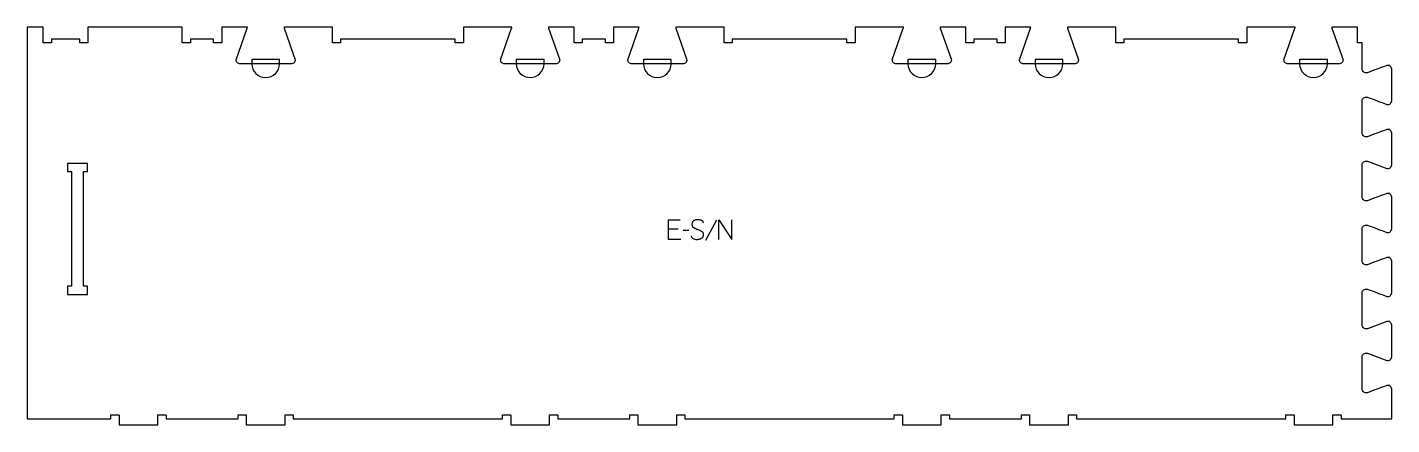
# Model space of a CAD drawing. Extents: x 0 to 2090, y 0 to 608.
import ezdxf

# ---------------------------------------------------------------- set-up
doc = ezdxf.new("R2010")
doc.units = 0
for name, color, linetype in [('1_ANYTOOL_1MMDEEP_LABELS_S', 2, 'CONTINUOUS'), ('3_ANYTOOL_CUTTHROUGH_INSID', 4, 'CONTINUOUS'), ('4_ANYTOOL_CUTTHROUGH_OUTSI', 5, 'CONTINUOUS'), ('5_ANYTOOL_HALF_MILL_9MM_IN', 3, 'CONTINUOUS')]:
    doc.layers.add(name, color=color, linetype=linetype)

msp = doc.modelspace()

# ---------------------------------------------------------------- linework, layer by layer
at = {"layer": '1_ANYTOOL_1MMDEEP_LABELS_S'}
for p, q in [((996.882177, 299.605652), (982.225034, 299.605652)), ((1013.382177, 297.419937), (1004.596463, 297.334223)), ((1055.93932, 313.062794), (1038.753606, 282.291366))]:
    msp.add_line(p, q, dxfattribs=at)
for points in [[(1001.167891, 283.534223), (982.225034, 283.534223), (982.225034, 313.534223), (1000.053606, 313.534223)], [(1059.367891, 283.534223), (1059.367891, 313.534223), (1079.425034, 283.534223), (1079.425034, 313.534223)]]:
    msp.add_lwpolyline(points, dxfattribs=at)
msp.add_lwpolyline([(1035.625034, 308.948509, 0.071867), (1035.431921, 310.285115, 0.100684), (1034.805391, 311.466366, 0.047558), (1034.330838, 311.942816, 0.038563), (1033.780838, 312.331544, 0.037928), (1033.08365, 312.679013, 0.026634), (1032.346463, 312.934223, 0.028461), (1029.323129, 313.620206, 0.041577), (1026.23932, 313.87708, 0.036938), (1024.73696, 313.76594, 0.041531), (1023.271463, 313.421723, 0.041583), (1021.894086, 312.844515, 0.038125), (1020.625034, 312.055652, 0.057611), (1019.554882, 311.063747, 0.065808), (1018.760748, 309.843152, 0.06469), (1018.283252, 308.383597, 0.046778), (1018.13932, 306.848509, 0.052235), (1018.301676, 305.298666, 0.075448), (1018.846463, 303.848509, 0.076671), (1019.762555, 302.675456, 0.061023), (1020.967891, 301.791366, 0.021951), (1023.996745, 300.26402, 0.018213), (1027.13932, 298.984223, -0.02405), (1030.240804, 297.678761, -0.02981), (1033.182177, 296.048509, -0.068439), (1034.323479, 295.082578, -0.079282), (1035.132177, 293.830652, -0.076308), (1035.557177, 292.25197, -0.047772), (1035.582177, 290.605652, -0.046243), (1035.288942, 288.924692, -0.06359), (1034.63932, 287.353866, -0.064671), (1033.666496, 286.069677, -0.057073), (1032.410748, 285.055652, -0.067522), (1029.44244, 283.692741, -0.070793), (1026.217891, 283.191366, -0.064027), (1023.078876, 283.553881, -0.070447), (1020.153606, 284.734223, -0.054374), (1018.995188, 285.583856, -0.074742), (1018.096463, 286.694937, -0.075199), (1017.573456, 288.001316, -0.057737), (1017.410748, 289.405652)], format="xyb", dxfattribs=at)
at = {"layer": '3_ANYTOOL_CUTTHROUGH_INSID'}
msp.add_lwpolyline([(67.5, 387.5), (67.5, 212), (61.5, 212), (61.5, 199.5), (92, 199.5), (92, 212), (86, 212), (86, 387.5), (92, 387.5), (92, 400), (61.5, 400), (61.5, 387.5)], close=True, dxfattribs=at)
at = {"layer": '4_ANYTOOL_CUTTHROUGH_OUTSI'}
msp.add_lwpolyline([(2015.547, 558.75, -0.414214), (2009.297, 552.5), (1931.297, 552.5, -0.414214), (1925.047, 558.75, -0.084368), (1925.061035, 558.832588), (1941.960148, 607.116195, 0.0608), (1942.191479, 608.5), (1868, 608.5), (1868, 584.75, -0.414214), (1867.75, 584.5), (1855.75, 584.5, -0.414214), (1855.5, 584.75), (1855.5, 590.5), (1680, 590.5), (1680, 584.75, -0.414214), (1679.75, 584.5), (1667.75, 584.5, -0.414214), (1667.5, 584.75), (1667.5, 608.5), (1593.308437, 608.5, 0.061784), (1593.543431, 607.10513), (1610.438965, 558.832588, -0.084368), (1610.453, 558.75, -0.414214), (1604.203, 552.5), (1526.203, 552.5, -0.414214), (1519.953, 558.75, -0.084368), (1519.967035, 558.832588), (1536.866148, 607.116195, 0.0608), (1537.097479, 608.5), (1498, 608.5), (1498, 584.75, -0.414214), (1497.75, 584.5), (1485.75, 584.5, -0.414214), (1485.5, 584.75), (1485.5, 590.5), (1450, 590.5), (1450, 584.75, -0.414214), (1449.75, 584.5), (1437.75, 584.5, -0.414214), (1437.5, 584.75), (1437.5, 608.5), (1398.402437, 608.5, 0.061784), (1398.637431, 607.10513), (1415.532965, 558.832588, -0.084368), (1415.547, 558.75, -0.414214), (1409.297, 552.5), (1331.297, 552.5, -0.414214), (1325.047, 558.75, -0.084368), (1325.061035, 558.832588), (1341.960148, 607.116195, 0.0608), (1342.191479, 608.5), (1268, 608.5), (1268, 584.75, -0.414214), (1267.75, 584.5), (1255.75, 584.5, -0.414214), (1255.5, 584.75), (1255.5, 590.5), (1080, 590.5), (1080, 584.75, -0.414214), (1079.75, 584.5), (1067.75, 584.5, -0.414214), (1067.5, 584.75), (1067.5, 608.5), (993.308437, 608.5, 0.061784), (993.543431, 607.10513), (1010.438965, 558.832588, -0.084368), (1010.453, 558.75, -0.414214), (1004.203, 552.5), (926.203, 552.5, -0.414214), (919.953, 558.75, -0.084368), (919.967035, 558.832588), (936.866148, 607.116195, 0.0608), (937.097479, 608.5), (898, 608.5), (898, 584.75, -0.414214), (897.75, 584.5), (885.75, 584.5, -0.414214), (885.5, 584.75), (885.5, 590.5), (850, 590.5), (850, 584.75, -0.414214), (849.75, 584.5), (837.75, 584.5, -0.414214), (837.5, 584.75), (837.5, 608.5), (798.402437, 608.5, 0.061784), (798.637431, 607.10513), (815.532965, 558.832588, -0.084368), (815.547, 558.75, -0.414214), (809.297, 552.5), (731.297, 552.5, -0.414214), (725.047, 558.75, -0.084368), (725.061035, 558.832588), (741.960148, 607.116195, 0.0608), (742.191479, 608.5), (668, 608.5), (668, 584.75, -0.414214), (667.75, 584.5), (655.75, 584.5, -0.414214), (655.5, 584.75), (655.5, 590.5), (480, 590.5), (480, 584.75, -0.414214), (479.75, 584.5), (467.75, 584.5, -0.414214), (467.5, 584.75), (467.5, 608.5), (393.308437, 608.5, 0.061784), (393.543431, 607.10513), (410.438965, 558.832588, -0.084368), (410.453, 558.75, -0.414214), (404.203, 552.5), (326.203, 552.5, -0.414214), (319.953, 558.75, -0.084368), (319.967035, 558.832588), (336.866148, 607.116195, 0.0608), (337.097479, 608.5), (298, 608.5), (298, 584.75, -0.414214), (297.75, 584.5), (285.75, 584.5, -0.414214), (285.5, 584.75), (285.5, 590.5), (250, 590.5), (250, 584.75, -0.414214), (249.75, 584.5), (237.75, 584.5, -0.414214), (237.5, 584.75), (237.5, 608.5), (93, 608.5), (93, 584.75, -0.414214), (92.75, 584.5), (80.75, 584.5, -0.414214), (80.5, 584.75), (80.5, 590.5), (37, 590.5), (37, 584.75, -0.414214), (36.75, 584.5), (24.75, 584.5, -0.414214), (24.5, 584.75), (24.5, 608.5), (0, 608.5), (0, 9), (128, 9), (128, 14.75, -0.414214), (128.25, 15), (140.25, 15, -0.414214), (140.5, 14.75), (140.5, 0), (200, 0), (200, 14.75, -0.414214), (200.25, 15), (212.25, 15, -0.414214), (212.5, 14.75), (212.5, 9), (323, 9), (323, 14.75, -0.414214), (323.25, 15), (335.25, 15, -0.414214), (335.5, 14.75), (335.5, 0), (395, 0), (395, 14.75, -0.414214), (395.25, 15), (407.25, 15, -0.414214), (407.5, 14.75), (407.5, 9), (417.75, 9), (717.75, 9), (728, 9), (728, 14.75, -0.414214), (728.25, 15), (740.25, 15, -0.414214), (740.5, 14.75), (740.5, 0), (800, 0), (800, 14.75, -0.414214), (800.25, 15), (812.25, 15, -0.414214), (812.5, 14.75), (812.5, 9), (923, 9), (923, 14.75, -0.414214), (923.25, 15), (935.25, 15, -0.414214), (935.5, 14.75), (935.5, 0), (995, 0), (995, 14.75, -0.414214), (995.25, 15), (1007.25, 15, -0.414214), (1007.5, 14.75), (1007.5, 9), (1328, 9), (1328, 14.75, -0.414214), (1328.25, 15), (1340.25, 15, -0.414214), (1340.5, 14.75), (1340.5, 0), (1400, 0), (1400, 14.75, -0.414214), (1400.25, 15), (1412.25, 15, -0.414214), (1412.5, 14.75), (1412.5, 9), (1523, 9), (1523, 14.75, -0.414214), (1523.25, 15), (1535.25, 15, -0.414214), (1535.5, 14.75), (1535.5, 0), (1595, 0), (1595, 14.75, -0.414214), (1595.25, 15), (1607.25, 15, -0.414214), (1607.5, 14.75), (1607.5, 9), (1928, 9), (1928, 14.75, -0.414214), (1928.25, 15), (1940.25, 15, -0.414214), (1940.5, 14.75), (1940.5, 0), (2000, 0), (2000, 14.75, -0.414214), (2000.25, 15), (2012.25, 15, -0.414214), (2012.5, 14.75), (2012.5, 9), (2090.112632, 9), (2090.112632, 54.503465, 0.237079), (2087.794982, 59.11665, 0.237104), (2082.710466, 60.010738, -0.000004), (2052.949579, 49.015688, -0.015611), (2052.934778, 49.010739, -0.237077), (2047.408184, 49.982824, -0.237079), (2044.889, 54.997153), (2044.888544, 103.503238, -0.237079), (2047.407728, 108.51757, -0.237079), (2052.934468, 109.489653, -0.015604), (2052.949264, 109.484706), (2082.725249, 98.485176, 0.236338), (2087.794982, 99.384196, 0.237079), (2090.112632, 103.997379), (2090.112176, 152.503464, 0.237079), (2087.794526, 157.11665, 0.237104), (2082.71001, 158.010738), (2052.949123, 147.015688, -0.015611), (2052.934322, 147.010739, -0.237077), (2047.407728, 147.982824, -0.237079), (2044.888544, 152.997153), (2044.888088, 201.503238, -0.237079), (2047.407273, 206.51757, -0.237079), (2052.934013, 207.489653, -0.015604), (2052.948808, 207.484706, 0.000004), (2082.724793, 196.485176, 0.236338), (2087.794526, 197.384196, 0.237079), (2090.112176, 201.997379), (2090.11172, 250.503464, 0.237079), (2087.79407, 255.11665, 0.237104), (2082.709554, 256.010738, -0.000004), (2052.948668, 245.015688, -0.015611), (2052.933866, 245.010739, -0.237077), (2047.407273, 245.982824, -0.237079), (2044.888088, 250.997153), (2044.887633, 299.503238, -0.237079), (2047.406817, 304.51757, -0.237079), (2052.933557, 305.489653, -0.015604), (2052.948352, 305.484706, 0.000004), (2082.724337, 294.485176, 0.236338), (2087.79407, 295.384196, 0.237079), (2090.11172, 299.997379), (2090.111264, 348.503464, 0.237079), (2087.793615, 353.116649, 0.237104), (2082.709098, 354.010738, -0.000004), (2052.948212, 343.015688, -0.015611), (2052.93341, 343.010739, -0.237077), (2047.406817, 343.982824, -0.237079), (2044.887633, 348.997153), (2044.887177, 397.503238, -0.237079), (2047.406361, 402.51757, -0.237079), (2052.933101, 403.489653, -0.015604), (2052.947896, 403.484706), (2082.723881, 392.485176, 0.236338), (2087.793615, 393.384196, 0.237079), (2090.111264, 397.997379), (2090.110808, 446.503464, 0.237079), (2087.793159, 451.116649, 0.237104), (2082.708642, 452.010738, -0.000004), (2052.947756, 441.015688, -0.015611), (2052.932955, 441.010739, -0.237077), (2047.406361, 441.982824, -0.237079), (2044.887177, 446.997153), (2044.886721, 495.503238, -0.237079), (2047.405905, 500.51757, -0.237079), (2052.932645, 501.489653, -0.015604), (2052.947441, 501.484706, 0.000004), (2082.723426, 490.485176, 0.236338), (2087.793159, 491.384196, 0.237079), (2090.110808, 495.997379), (2090.110353, 544.503464, 0.237079), (2087.792703, 549.116649, 0.237104), (2082.708187, 550.010738, -0.000004), (2052.9473, 539.015688, -0.015611), (2052.932499, 539.010739, -0.237077), (2047.405905, 539.982824, -0.237079), (2044.886721, 544.997154), (2044.886721, 584.5), (2037.75, 584.5, -0.414214), (2037.5, 584.75), (2037.5, 608.5), (1998.402437, 608.5, 0.061784), (1998.637431, 607.10513), (2015.532965, 558.832588, -0.084368)], format="xyb", close=True, dxfattribs=at)
at = {"layer": '5_ANYTOOL_HALF_MILL_9MM_IN'}
for points in [[(343.953, 553), (343.953, 552.75, 1), (386.453, 552.75), (386.453, 559), (343.953, 559)], [(749.047, 552.75, 1), (791.547, 552.75), (791.547, 559), (749.047, 559)], [(943.953, 553), (943.953, 552.75, 1), (986.453, 552.75), (986.453, 559), (943.953, 559)], [(1349.047, 552.75, 1), (1391.547, 552.75), (1391.547, 559), (1349.047, 559)], [(1543.953, 553), (1543.953, 552.75, 1), (1586.453, 552.75), (1586.453, 559), (1543.953, 559)], [(1949.047, 552.75, 1), (1991.547, 552.75), (1991.547, 559), (1949.047, 559)]]:
    msp.add_lwpolyline(points, format="xyb", close=True, dxfattribs=at)

doc.saveas('drawing.dxf')
